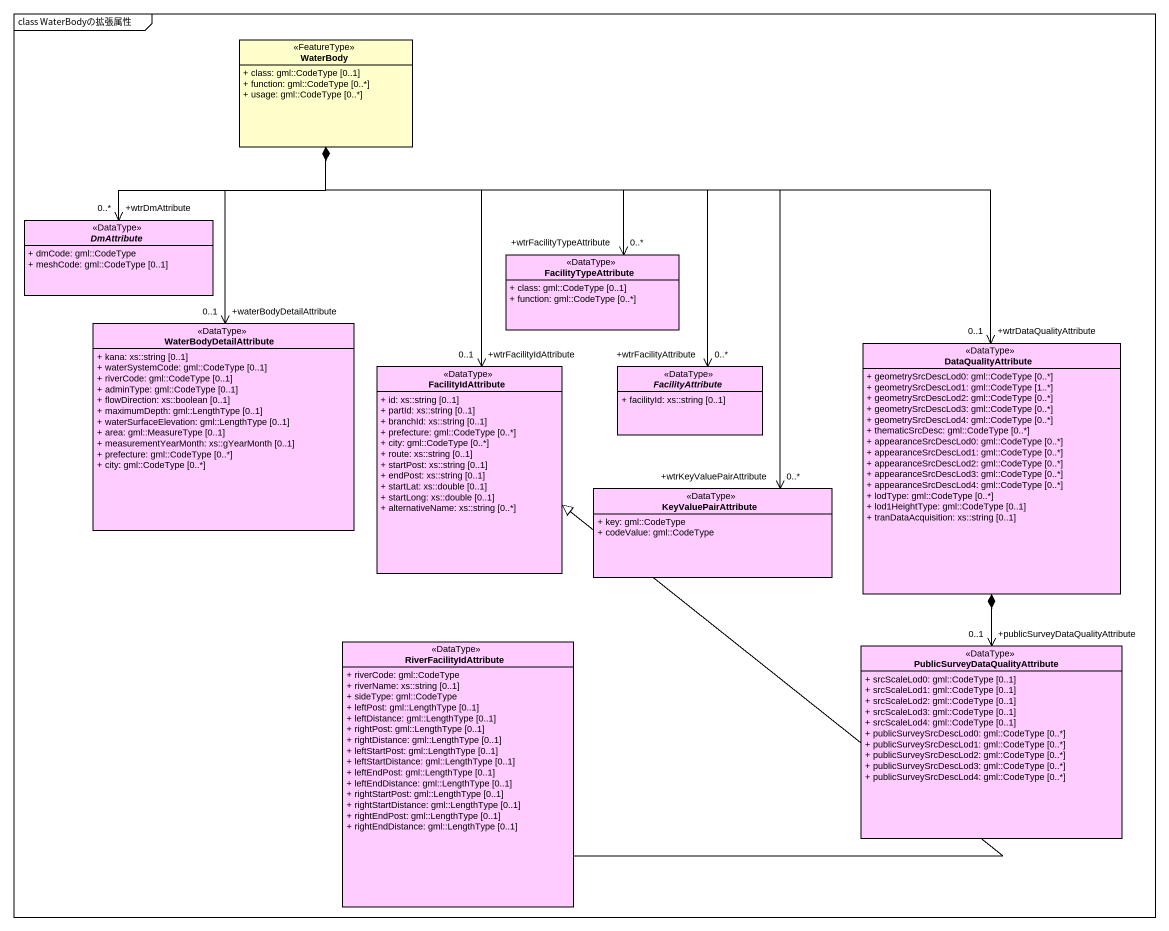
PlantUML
@startuml
mainframe class WaterBodyの拡張属性
hide circle
hide empty members
skinparam classAttributeIconSize 0
class WaterBody <<FeatureType>> #FFFFCC {
  + class: gml::CodeType [0..1]
  + function: gml::CodeType [0..*]
  + usage: gml::CodeType [0..*]
}
abstract class DmAttribute <<DataType>> #FFCCFF {
  + dmCode: gml::CodeType
  + meshCode: gml::CodeType [0..1]
}
class FacilityTypeAttribute <<DataType>> #FFCCFF {
  + class: gml::CodeType [0..1]
  + function: gml::CodeType [0..*]
}
class WaterBodyDetailAttribute <<DataType>> #FFCCFF {
  + kana: xs::string [0..1]
  + waterSystemCode: gml::CodeType [0..1]
  + riverCode: gml::CodeType [0..1]
  + adminType: gml::CodeType [0..1]
  + flowDirection: xs::boolean [0..1]
  + maximumDepth: gml::LengthType [0..1]
  + waterSurfaceElevation: gml::LengthType [0..1]
  + area: gml::MeasureType [0..1]
  + measurementYearMonth: xs::gYearMonth [0..1]
  + prefecture: gml::CodeType [0..*]
  + city: gml::CodeType [0..*]
}
class FacilityIdAttribute <<DataType>> #FFCCFF {
  + id: xs::string [0..1]
  + partId: xs::string [0..1]
  + branchId: xs::string [0..1]
  + prefecture: gml::CodeType [0..*]
  + city: gml::CodeType [0..*]
  + route: xs::string [0..1]
  + startPost: xs::string [0..1]
  + endPost: xs::string [0..1]
  + startLat: xs::double [0..1]
  + startLong: xs::double [0..1]
  + alternativeName: xs::string [0..*]
}
abstract class FacilityAttribute <<DataType>> #FFCCFF {
  + facilityId: xs::string [0..1]
}
class DataQualityAttribute <<DataType>> #FFCCFF {
  + geometrySrcDescLod0: gml::CodeType [0..*]
  + geometrySrcDescLod1: gml::CodeType [1..*]
  + geometrySrcDescLod2: gml::CodeType [0..*]
  + geometrySrcDescLod3: gml::CodeType [0..*]
  + geometrySrcDescLod4: gml::CodeType [0..*]
  + thematicSrcDesc: gml::CodeType [0..*]
  + appearanceSrcDescLod0: gml::CodeType [0..*]
  + appearanceSrcDescLod1: gml::CodeType [0..*]
  + appearanceSrcDescLod2: gml::CodeType [0..*]
  + appearanceSrcDescLod3: gml::CodeType [0..*]
  + appearanceSrcDescLod4: gml::CodeType [0..*]
  + lodType: gml::CodeType [0..*]
  + lod1HeightType: gml::CodeType [0..1]
  + tranDataAcquisition: xs::string [0..1]
}
class KeyValuePairAttribute <<DataType>> #FFCCFF {
  + key: gml::CodeType
  + codeValue: gml::CodeType
}
class RiverFacilityIdAttribute <<DataType>> #FFCCFF {
  + riverCode: gml::CodeType
  + riverName: xs::string [0..1]
  + sideType: gml::CodeType
  + leftPost: gml::LengthType [0..1]
  + leftDistance: gml::LengthType [0..1]
  + rightPost: gml::LengthType [0..1]
  + rightDistance: gml::LengthType [0..1]
  + leftStartPost: gml::LengthType [0..1]
  + leftStartDistance: gml::LengthType [0..1]
  + leftEndPost: gml::LengthType [0..1]
  + leftEndDistance: gml::LengthType [0..1]
  + rightStartPost: gml::LengthType [0..1]
  + rightStartDistance: gml::LengthType [0..1]
  + rightEndPost: gml::LengthType [0..1]
  + rightEndDistance: gml::LengthType [0..1]
}
class "PublicSurveyDataQualityAttribute" as PublicSurveyDataQualityAttri <<DataType>> #FFCCFF {
  + srcScaleLod0: gml::CodeType [0..1]
  + srcScaleLod1: gml::CodeType [0..1]
  + srcScaleLod2: gml::CodeType [0..1]
  + srcScaleLod3: gml::CodeType [0..1]
  + srcScaleLod4: gml::CodeType [0..1]
  + publicSurveySrcDescLod0: gml::CodeType [0..*]
  + publicSurveySrcDescLod1: gml::CodeType [0..*]
  + publicSurveySrcDescLod2: gml::CodeType [0..*]
  + publicSurveySrcDescLod3: gml::CodeType [0..*]
  + publicSurveySrcDescLod4: gml::CodeType [0..*]
}
DmAttribute "+wtrDmAttribute\n0..*" <-up-* WaterBody
FacilityTypeAttribute "+wtrFacilityTypeAttribute\n0..*" <-up-* WaterBody
WaterBodyDetailAttribute "+waterBodyDetailAttribute\n0..1" <-up-* WaterBody
FacilityIdAttribute "+wtrFacilityIdAttribute\n0..1" <-up-* WaterBody
FacilityAttribute "+wtrFacilityAttribute\n0..*" <-up-* WaterBody
DataQualityAttribute "+wtrDataQualityAttribute\n0..1" <-left-* WaterBody
KeyValuePairAttribute "+wtrKeyValuePairAttribute\n0..*" <-up-* WaterBody
RiverFacilityIdAttribute -up-|> FacilityIdAttribute
PublicSurveyDataQualityAttri "+publicSurveyDataQualityAttribute\n0..1" <-up-* DataQualityAttribute
@enduml
